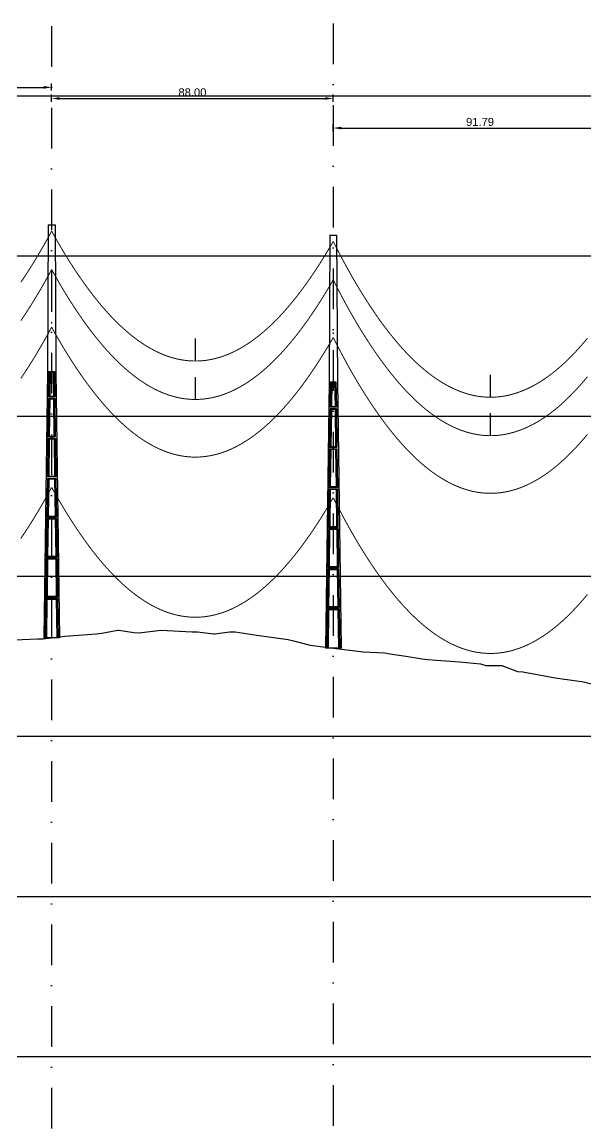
# Model space of a CAD drawing. Header units: metres. Extents: x -121 to 9872, y 3505 to 10721.
# Drawn here: x 5272.5 to 5448.7, y 6105.3 to 6450 of the extents above; entities that cross this region are included whole.
import ezdxf

# ---------------------------------------------------------------- set-up
doc = ezdxf.new("R2010")
doc.units = ezdxf.units.M
doc.header["$PDMODE"] = 2
doc.linetypes.add('DASHDOT', pattern=[25.4, 12.7, -6.35, 0, -6.35])
doc.linetypes.add('DASHED', pattern=[0.75, 0.5, -0.25])
for name, color, linetype in [('C-ROAD-PROF', 2, 'DASHED'), ('CON-EOL- FO', 101, 'Continuous'), ('CON-EOL- PROJEÇÃO', 22, 'Continuous'), ('CON-EOL-CA ARBUTUS', 144, 'Continuous'), ('cotas', 7, 'Continuous'), ('GRID', 253, 'Continuous'), ('Perfil - Caixa', 251, 'Continuous'), ('POSTE DT', 7, 'Continuous')]:
    doc.layers.add(name, color=color, linetype=linetype)
doc.styles.get("Standard").update_dxf_attribs({"font": 'arial.ttf'})
doc.dimstyles.new('ISO-25', dxfattribs={"dimtxt": 2.5, "dimasz": 2.5, "dimexe": 1.25, "dimexo": 0.625, "dimtad": 1, "dimzin": 1, "dimtxsty": 'Standard', "dimcen": 2.5, "dimaunit": 1, "dimadec": 3, "dimazin": 3, "dimtfac": 1, "dimtmove": 0, "dimatfit": 3, "dimfxlon": 1, "dimarcsym": 0})

# ---------------------------------------------------------------- blocks, each defined once
blk = doc.blocks.new('*U10')
at = {"layer": 'POSTE DT', "extrusion": (0, 1, 0)}
for p, q in [((-3.3, 406.6), (-4, 262)), ((-3.3, 406.6), (3.3, 406.6)), ((3.3, 406.6), (4.1, 262)), ((-4, 262), (-7.7, 0)), ((-4, 262), (-4, 262)), ((-2.7, 262), (-3.1, 237.1)), ((-2.7, 262), (2.7, 262)), ((-1.4, 262), (-1.8, 237.6)), ((1.4, 262), (1.8, 237.6)), ((2.7, 262), (3.1, 237.1)), ((4.1, 262), (7.7, 0)), ((-3.1, 235.7), (-3.6, 197.6)), ((3.1, 237.1), (-3.1, 237.1)), ((3.1, 235.7), (-3.1, 235.7)), ((-1.8, 235.2), (-2.3, 198.2)), ((1.8, 235.2), (2.3, 198.2)), ((3.1, 235.7), (3.6, 197.7)), ((-3.7, 196.3), (-4.2, 158.3)), ((-2.4, 195.8), (-2.9, 158.8)), ((2.4, 195.8), (2.9, 158.8)), ((3.7, 196.3), (4.2, 158.3)), ((-4.2, 156.9), (-4.7, 118.9)), ((-2.9, 156.4), (-3.4, 119.4)), ((2.9, 156.4), (3.4, 119.4)), ((4.2, 156.9), (4.7, 118.9)), ((-4.8, 117.5), (-5.3, 79.5)), ((4.8, 117.5), (-4.8, 117.5)), ((4.7, 118.9), (-4.7, 118.9)), ((-3.5, 117), (-4, 80)), ((3.5, 117), (4, 80)), ((4.8, 117.5), (5.3, 79.5)), ((-5.3, 78.1), (-5.8, 40.1)), ((5.3, 79.5), (-5.3, 79.5)), ((5.3, 78.1), (-5.3, 78.1)), ((-4, 77.6), (-4.5, 40.6)), ((4, 77.6), (4.5, 40.6)), ((5.3, 78.1), (5.8, 40.1)), ((-5.9, 38.7), (-6.4, 0)), ((5.9, 38.7), (-5.9, 38.7)), ((5.8, 40.1), (-5.8, 40.1)), ((-4.6, 38.2), (-5.1, 0)), ((4.6, 38.2), (5.1, 0)), ((5.9, 38.7), (6.4, 0)), ((-6.4, 0), (-7.7, 0)), ((-5.1, 0), (-6.4, 0)), ((5.1, 0), (-5.1, 0)), ((6.4, 0), (5.1, 0)), ((7.7, 0), (6.4, 0))]:
    blk.add_line(p, q, dxfattribs=at)
at = {"layer": 'POSTE DT', "ltscale": 3}
for points in [[(-3.7, 196.3), (3.7, 196.3)], [(-3.6, 197.6), (3.6, 197.7)], [(4.2, 158.3), (-4.2, 158.3)], [(-4.2, 156.9), (4.2, 156.9)]]:
    blk.add_lwpolyline(points, dxfattribs=at)
at = {"layer": 'POSTE DT'}
for points, knots in [([(0.2, 309.9), (0.2, 309.9), (0.2, 309.9), (0.2, 309.9), (0.2, 309.9), (0.2, 309.9), (0.2, 309.9), (0.2, 309.8), (0.2, 309.8), (0.2, 309.8), (0.2, 309.7), (0.1, 309.7), (0.1, 309.7), (0, 309.7), (0, 309.7), (-0.1, 309.7), (-0.1, 309.7), (-0.2, 309.7), (-0.2, 309.8), (-0.2, 309.8), (-0.2, 309.8), (-0.2, 309.9), (-0.2, 309.9), (-0.2, 309.9), (-0.2, 309.9), (-0.2, 309.9), (-0.2, 309.9), (-0.2, 309.9), (-0.2, 309.9), (-0.2, 309.9), (-0.2, 309.9), (-0.2, 310), (-0.2, 310), (-0.2, 310), (-0.2, 310), (-0.2, 310.1), (-0.2, 310.1), (-0.2, 310.1), (-0.1, 310.2), (-0.1, 310.2), (0, 310.2), (0, 310.2), (0.1, 310.2), (0.1, 310.2), (0.1, 310.1), (0.2, 310.1), (0.2, 310.1), (0.2, 310.1), (0.2, 310.1), (0.2, 310), (0.2, 310), (0.2, 310), (0.2, 310), (0.2, 310), (0.2, 309.9), (0.2, 309.9), (0.2, 309.9), (0.2, 309.9), (0.2, 309.9)], [-54.728303, -54.728303, -54.728303, -54.728303, -54.309038, -54.309038, -53.647169, -53.647169, -52.532885, -52.532885, -48.86224, -48.86224, -45.282765, -45.282765, -41.52867, -41.52867, -37.867486, -37.867486, -34.454589, -34.454589, -31.301423, -31.301423, -28.48103, -28.48103, -26.961755, -26.961755, -25.7544, -25.7544, -25.136228, -25.136228, -24.64409, -24.64409, -24.094201, -24.094201, -23.191199, -23.191199, -20.494482, -20.494482, -17.342863, -17.342863, -13.645538, -13.645538, -9.835989, -9.835989, -6.296781, -6.296781, -3.005029, -3.005029, 0, 0, 0, 1.527594, 1.527594, 3.697216, 3.697216, 4.489727, 4.489727, 5.01438, 5.01438, 5.095313, 5.095313, 5.095313, 5.095313]), ([(-1.8, 237.6), (-2, 237.5), (-2.2, 237.4), (-2.6, 237.2), (-2.9, 237.1), (-3.1, 237.1)], [0, 0, 0, 0, 56.660495, 56.660495, 113.412826, 113.412826, 113.412826, 113.412826]), ([(-3.1, 235.7), (-2.9, 235.6), (-2.7, 235.6), (-2.2, 235.4), (-2, 235.3), (-1.8, 235.2)], [0.055576, 0.055576, 0.055576, 0.055576, 56.767409, 56.767409, 113.50757, 113.50757, 113.50757, 113.50757]), ([(1.8, 237.6), (1.2, 237.6), (0.6, 237.6), (-0.6, 237.6), (-1.2, 237.6), (-1.8, 237.6)], [0, 0, 0, 0, 67.306894, 67.306894, 134.614447, 134.614447, 134.614447, 134.614447]), ([(-1.8, 235.2), (-1.2, 235.2), (-0.6, 235.2), (0.6, 235.2), (1.2, 235.2), (1.8, 235.2)], [0, 0, 0, 0, 68.567797, 68.567797, 137.136247, 137.136247, 137.136247, 137.136247]), ([(3.1, 237.1), (2.9, 237.1), (2.7, 237.2), (2.2, 237.4), (2, 237.5), (1.8, 237.6)], [0, 0, 0, 0, 56.738948, 56.738948, 113.38731, 113.38731, 113.38731, 113.38731]), ([(1.8, 235.2), (2, 235.3), (2.2, 235.4), (2.7, 235.6), (2.9, 235.6), (3.1, 235.7)], [0, 0, 0, 0, 56.845349, 56.845349, 113.599799, 113.599799, 113.599799, 113.599799]), ([(-3.7, 196.3), (-3.4, 196.2), (-3.2, 196.2), (-2.8, 196), (-2.6, 195.9), (-2.4, 195.8)], [0.054307, 0.054307, 0.054307, 0.054307, 63.527131, 63.527131, 127.063246, 127.063246, 127.063246, 127.063246]), ([(-2.3, 198.2), (-2.5, 198.1), (-2.8, 198), (-3.2, 197.8), (-3.4, 197.7), (-3.6, 197.6)], [0, 0, 0, 0, 63.412073, 63.412073, 126.777421, 126.777421, 126.777421, 126.777421]), ([(-2.4, 195.8), (-1.6, 195.8), (-0.8, 195.8), (0.8, 195.8), (1.6, 195.8), (2.4, 195.8)], [0, 0, 0, 0, 89.585713, 89.585713, 179.17191, 179.17191, 179.17191, 179.17191]), ([(2.3, 198.2), (1.5, 198.2), (0.8, 198.2), (-0.8, 198.2), (-1.5, 198.2), (-2.3, 198.2)], [0, 0, 0, 0, 88.31008, 88.31008, 176.620652, 176.620652, 176.620652, 176.620652]), ([(3.6, 197.7), (3.4, 197.7), (3.2, 197.8), (2.8, 198), (2.5, 198.1), (2.3, 198.2)], [0, 0, 0, 0, 63.488119, 63.488119, 126.880939, 126.880939, 126.880939, 126.880939]), ([(2.4, 195.8), (2.6, 195.9), (2.8, 196), (3.2, 196.2), (3.4, 196.2), (3.7, 196.3)], [0, 0, 0, 0, 63.60246, 63.60246, 127.109696, 127.109696, 127.109696, 127.109696]), ([(-2.9, 158.8), (-3.1, 158.7), (-3.3, 158.6), (-3.7, 158.4), (-4, 158.3), (-4.2, 158.3)], [0, 0, 0, 0, 70.301707, 70.301707, 140.590947, 140.590947, 140.590947, 140.590947]), ([(-4.2, 156.9), (-4, 156.8), (-3.8, 156.8), (-3.3, 156.6), (-3.1, 156.5), (-2.9, 156.4)], [0.053423, 0.053423, 0.053423, 0.053423, 70.429742, 70.429742, 140.90167, 140.90167, 140.90167, 140.90167]), ([(2.9, 158.8), (1.9, 158.8), (1, 158.8), (-1, 158.8), (-1.9, 158.8), (-2.9, 158.8)], [0, 0, 0, 0, 109.314454, 109.314454, 218.629264, 218.629264, 218.629264, 218.629264]), ([(-2.9, 156.4), (-1.9, 156.4), (-1, 156.4), (1, 156.4), (1.9, 156.4), (2.9, 156.4)], [0, 0, 0, 0, 110.60219, 110.60219, 221.20473, 221.20473, 221.20473, 221.20473]), ([(4.2, 158.3), (4, 158.3), (3.8, 158.4), (3.3, 158.6), (3.1, 158.7), (2.9, 158.8)], [0, 0, 0, 0, 70.379198, 70.379198, 140.659718, 140.659718, 140.659718, 140.659718]), ([(2.9, 156.4), (3.1, 156.5), (3.3, 156.6), (3.8, 156.8), (4, 156.8), (4.2, 156.9)], [0, 0, 0, 0, 70.506649, 70.506649, 140.914701, 140.914701, 140.914701, 140.914701]), ([(-4.8, 117.5), (-4.5, 117.4), (-4.3, 117.4), (-3.9, 117.2), (-3.7, 117.1), (-3.5, 117)], [0.052784, 0.052784, 0.052784, 0.052784, 77.438432, 77.438432, 154.950301, 154.950301, 154.950301, 154.950301]), ([(-3.4, 119.4), (-3.6, 119.3), (-3.9, 119.2), (-4.3, 119), (-4.5, 118.9), (-4.7, 118.9)], [0, 0, 0, 0, 77.299547, 77.299547, 154.618634, 154.618634, 154.618634, 154.618634]), ([(-3.5, 117), (-2.3, 117), (-1.2, 117), (1.2, 117), (2.3, 117), (3.5, 117)], [0, 0, 0, 0, 131.617604, 131.617604, 263.235447, 263.235447, 263.235447, 263.235447]), ([(3.4, 119.4), (2.3, 119.4), (1.1, 119.4), (-1.1, 119.4), (-2.3, 119.4), (-3.4, 119.4)], [0, 0, 0, 0, 130.319901, 130.319901, 260.640046, 260.640046, 260.640046, 260.640046]), ([(4.7, 118.9), (4.5, 118.9), (4.3, 119), (3.9, 119.2), (3.6, 119.3), (3.4, 119.4)], [0, 0, 0, 0, 77.381597, 77.381597, 154.66183, 154.66183, 154.66183, 154.66183]), ([(3.5, 117), (3.7, 117.1), (3.9, 117.2), (4.3, 117.4), (4.5, 117.4), (4.8, 117.5)], [0, 0, 0, 0, 77.520013, 77.520013, 154.938747, 154.938747, 154.938747, 154.938747]), ([(-4, 80), (-4.2, 79.9), (-4.4, 79.8), (-4.9, 79.6), (-5.1, 79.5), (-5.3, 79.5)], [0, 0, 0, 0, 84.379671, 84.379671, 168.809376, 168.809376, 168.809376, 168.809376]), ([(-5.3, 78.1), (-5.1, 78), (-4.9, 78), (-4.4, 77.8), (-4.2, 77.7), (-4, 77.6)], [0.052308, 0.052308, 0.052308, 0.052308, 84.527725, 84.527725, 169.158824, 169.158824, 169.158824, 169.158824]), ([(4, 80), (2.7, 80), (1.3, 80), (-1.3, 80), (-2.6, 80), (-4, 80)], [0, 0, 0, 0, 151.326157, 151.326157, 302.652465, 302.652465, 302.652465, 302.652465]), ([(-4, 77.6), (-2.7, 77.6), (-1.3, 77.6), (1.3, 77.6), (2.7, 77.6), (4, 77.6)], [0, 0, 0, 0, 152.632212, 152.632212, 305.264569, 305.264569, 305.264569, 305.264569]), ([(5.3, 79.5), (5.1, 79.5), (4.9, 79.6), (4.4, 79.8), (4.2, 79.9), (4, 80)], [0, 0, 0, 0, 84.46863, 84.46863, 168.833721, 168.833721, 168.833721, 168.833721]), ([(4, 77.6), (4.2, 77.7), (4.4, 77.8), (4.9, 78), (5.1, 78), (5.3, 78.1)], [0, 0, 0, 0, 84.616316, 84.616316, 169.129178, 169.129178, 169.129178, 169.129178]), ([(-5.9, 38.7), (-5.6, 38.6), (-5.4, 38.6), (-5, 38.4), (-4.8, 38.3), (-4.6, 38.2)], [0.026524, 0.026524, 0.026524, 0.026524, 91.679563, 91.679563, 183.466041, 183.466041, 183.466041, 183.466041]), ([(-4.5, 40.6), (-4.7, 40.5), (-5, 40.4), (-5.4, 40.2), (-5.6, 40.2), (-5.8, 40.1)], [0, 0, 0, 0, 91.523648, 91.523648, 183.126775, 183.126775, 183.126775, 183.126775]), ([(-4.6, 38.2), (-3, 38.2), (-1.5, 38.2), (1.5, 38.2), (3, 38.2), (4.6, 38.2)], [0, 0, 0, 0, 173.646192, 173.646192, 347.292451, 347.292451, 347.292451, 347.292451]), ([(4.5, 40.6), (3, 40.6), (1.5, 40.6), (-1.5, 40.6), (-3, 40.6), (-4.5, 40.6)], [0, 0, 0, 0, 172.33304, 172.33304, 344.666151, 344.666151, 344.666151, 344.666151]), ([(5.8, 40.1), (5.6, 40.2), (5.4, 40.2), (5, 40.4), (4.7, 40.5), (4.5, 40.6)], [0, 0, 0, 0, 91.621326, 91.621326, 183.137324, 183.137324, 183.137324, 183.137324]), ([(4.6, 38.2), (4.8, 38.3), (5, 38.4), (5.4, 38.6), (5.6, 38.6), (5.9, 38.7)], [0, 0, 0, 0, 91.776928, 91.776928, 183.448614, 183.448614, 183.448614, 183.448614])]:
    blk.add_open_spline(points, degree=3, knots=knots, dxfattribs=at)
blk = doc.blocks.new('*D382')
at = {"layer": 'cotas', "color": 0, "lineweight": -2, "transparency": 16777216}
for p, q in [((5193.76, 6428.59), (5193.76, 6430.84)), ((5196.26, 6429.59), (5279.26, 6429.59)), ((5281.76, 6428.59), (5281.76, 6430.84))]:
    blk.add_line(p, q, dxfattribs=at)
at = {"layer": 'cotas', "color": 0, "transparency": 16777216}
for points in [[(5196.26, 6430.01), (5196.26, 6429.17), (5193.76, 6429.59)], [(5279.26, 6430.01), (5279.26, 6429.17), (5281.76, 6429.59)]]:
    blk.add_solid(points, dxfattribs=at)
at = {"layer": 'Defpoints', "color": 0, "transparency": 16777216}
for p in [(5281.76, 6429.59), (5281.76, 6386.7), (5193.76, 6379.74)]:
    blk.add_point(p, dxfattribs=at)
at = {"layer": 'cotas', "color": 0, "transparency": 16777216, "insert": (5237.76, 6431.49), "char_height": 2.5, "attachment_point": 5}
blk.add_mtext('88.00', dxfattribs=at)
blk = doc.blocks.new('*D383')
at = {"layer": 'cotas', "color": 0, "lineweight": -2, "transparency": 16777216}
for p, q in [((5281.76, 6425.12), (5281.76, 6427.37)), ((5284.26, 6426.12), (5367.26, 6426.12)), ((5369.76, 6425.12), (5369.76, 6427.37))]:
    blk.add_line(p, q, dxfattribs=at)
at = {"layer": 'cotas', "color": 0, "transparency": 16777216}
for points in [[(5284.26, 6426.53), (5284.26, 6425.7), (5281.76, 6426.12)], [(5367.26, 6426.53), (5367.26, 6425.7), (5369.76, 6426.12)]]:
    blk.add_solid(points, dxfattribs=at)
at = {"layer": 'Defpoints', "color": 0, "transparency": 16777216}
for p in [(5369.76, 6426.12), (5281.76, 6386.7), (5369.76, 6383.47)]:
    blk.add_point(p, dxfattribs=at)
at = {"layer": 'cotas', "color": 0, "transparency": 16777216, "insert": (5325.76, 6428.02), "char_height": 2.5, "attachment_point": 5}
blk.add_mtext('88.00', dxfattribs=at)
blk = doc.blocks.new('*D410')
at = {"layer": 'cotas', "color": 0, "lineweight": -2, "transparency": 16777216}
for p, q in [((5369.76, 6415.89), (5369.76, 6418.14)), ((5461.55, 6415.89), (5461.55, 6418.14)), ((5372.26, 6416.89), (5459.05, 6416.89))]:
    blk.add_line(p, q, dxfattribs=at)
at = {"layer": 'cotas', "color": 0, "transparency": 16777216}
for points in [[(5372.26, 6417.3), (5372.26, 6416.47), (5369.76, 6416.89)], [(5459.05, 6417.3), (5459.05, 6416.47), (5461.55, 6416.89)]]:
    blk.add_solid(points, dxfattribs=at)
at = {"layer": 'Defpoints', "color": 0, "transparency": 16777216}
for p in [(5461.55, 6416.89), (5369.76, 6383.47), (5461.55, 6371.36)]:
    blk.add_point(p, dxfattribs=at)
at = {"layer": 'cotas', "color": 0, "transparency": 16777216, "insert": (5415.65, 6418.79), "char_height": 2.5, "attachment_point": 5}
blk.add_mtext('91.79', dxfattribs=at)

msp = doc.modelspace()

# ---------------------------------------------------------------- linework, layer by layer
at = {"layer": 'C-ROAD-PROF', "color": 0, "linetype": 'Continuous', "lineweight": -3}
msp.add_lwpolyline([(5267.653, 6256.887), (5272.555, 6257.191), (5277.459, 6257.381), (5279.103, 6257.394), (5285.832, 6258.18), (5295.769, 6258.908), (5297.414, 6259.153), (5302.401, 6260.136), (5302.558, 6260.14), (5302.719, 6260.143), (5307.448, 6259.386), (5309.139, 6259.216), (5315.852, 6260.061), (5325.706, 6259.528), (5327.324, 6259.567), (5332.353, 6259.001), (5332.513, 6258.994), (5332.669, 6259.003), (5337.454, 6259.596), (5339.149, 6259.566), (5345.864, 6258.497), (5355.708, 6257.16), (5357.327, 6256.806), (5362.506, 6255.451), (5367.427, 6254.837), (5369.025, 6254.563), (5379.154, 6253.319), (5385.805, 6252.984), (5387.518, 6252.702), (5392.463, 6251.951), (5397.534, 6251.143), (5399.178, 6250.903), (5409.266, 6250.259), (5415.833, 6249.551), (5417.46, 6249.083), (5422.437, 6249.021), (5427.358, 6247.212), (5429.018, 6247.06), (5439.097, 6245.195), (5445.779, 6244.245), (5447.44, 6244.024), (5452.408, 6242.931)], dxfattribs=at)
at = {"layer": 'CON-EOL- FO', "const_width": 0.3}
for points in [[(5272.126, 6338.732), (5272.564, 6339.377), (5273.002, 6340.029), (5273.44, 6340.688), (5273.878, 6341.356), (5274.316, 6342.031), (5274.753, 6342.714), (5275.191, 6343.405), (5275.629, 6344.104), (5276.067, 6344.81), (5276.505, 6345.524), (5276.942, 6346.246), (5277.38, 6346.976), (5277.818, 6347.714), (5278.256, 6348.459), (5278.694, 6349.212), (5279.131, 6349.973), (5279.569, 6350.742), (5280.007, 6351.519), (5280.445, 6352.303), (5280.883, 6353.095), (5281.321, 6353.895), (5281.758, 6354.703)], [(5281.758, 6354.703), (5282.196, 6353.914), (5282.634, 6353.133), (5283.072, 6352.359), (5283.51, 6351.594), (5283.947, 6350.836), (5284.385, 6350.086), (5284.823, 6349.343), (5285.261, 6348.609), (5285.699, 6347.882), (5286.136, 6347.163), (5286.574, 6346.452), (5287.012, 6345.749), (5287.45, 6345.054), (5287.888, 6344.366), (5288.325, 6343.686), (5288.763, 6343.014), (5289.201, 6342.349), (5289.639, 6341.693), (5290.077, 6341.044), (5290.515, 6340.403), (5290.952, 6339.77), (5291.39, 6339.144), (5291.828, 6338.526), (5292.266, 6337.916), (5292.704, 6337.314), (5293.141, 6336.72), (5293.579, 6336.133), (5294.017, 6335.554), (5294.455, 6334.983), (5294.893, 6334.419), (5295.33, 6333.864), (5295.768, 6333.316), (5296.206, 6332.775), (5296.644, 6332.243), (5297.082, 6331.718), (5297.52, 6331.201), (5297.957, 6330.692), (5298.395, 6330.191), (5298.833, 6329.697), (5299.271, 6329.211), (5299.709, 6328.733), (5300.146, 6328.262), (5300.584, 6327.799), (5301.022, 6327.344), (5301.46, 6326.897), (5301.898, 6326.457), (5302.335, 6326.025), (5302.773, 6325.601), (5303.211, 6325.185), (5303.649, 6324.776), (5304.087, 6324.375), (5304.524, 6323.982), (5304.962, 6323.596), (5305.4, 6323.218), (5305.838, 6322.848), (5306.276, 6322.486), (5306.714, 6322.131), (5307.151, 6321.784), (5307.589, 6321.445), (5308.027, 6321.113), (5308.465, 6320.789), (5308.903, 6320.473), (5309.34, 6320.165), (5309.778, 6319.864), (5310.216, 6319.571), (5310.654, 6319.286), (5311.092, 6319.008), (5311.529, 6318.738), (5311.967, 6318.476), (5312.405, 6318.222), (5312.843, 6317.975), (5313.281, 6317.736), (5313.719, 6317.504), (5314.156, 6317.281), (5314.594, 6317.065), (5315.032, 6316.856), (5315.47, 6316.656), (5315.908, 6316.463), (5316.345, 6316.278), (5316.783, 6316.1), (5317.221, 6315.93), (5317.659, 6315.768), (5318.097, 6315.614), (5318.534, 6315.467), (5318.972, 6315.328), (5319.41, 6315.197), (5319.848, 6315.073), (5320.286, 6314.957), (5320.724, 6314.849), (5321.161, 6314.748), (5321.599, 6314.655), (5322.037, 6314.57), (5322.475, 6314.493), (5322.913, 6314.423), (5323.35, 6314.361), (5323.788, 6314.306), (5324.226, 6314.26), (5324.664, 6314.221), (5325.102, 6314.189), (5325.539, 6314.166), (5325.977, 6314.15), (5326.415, 6314.141), (5326.853, 6314.141), (5327.291, 6314.148), (5327.728, 6314.163), (5328.166, 6314.185), (5328.604, 6314.215), (5329.042, 6314.253), (5329.48, 6314.298), (5329.918, 6314.352), (5330.355, 6314.413), (5330.793, 6314.481), (5331.231, 6314.557), (5331.669, 6314.641), (5332.107, 6314.733), (5332.544, 6314.832), (5332.982, 6314.94), (5333.42, 6315.054), (5333.858, 6315.177), (5334.296, 6315.307), (5334.733, 6315.445), (5335.171, 6315.59), (5335.609, 6315.743), (5336.047, 6315.904), (5336.485, 6316.073), (5336.923, 6316.249), (5337.36, 6316.433), (5337.798, 6316.625), (5338.236, 6316.824), (5338.674, 6317.031), (5339.112, 6317.246), (5339.549, 6317.468), (5339.987, 6317.699), (5340.425, 6317.937), (5340.863, 6318.182), (5341.301, 6318.435), (5341.738, 6318.696), (5342.176, 6318.965), (5342.614, 6319.241), (5343.052, 6319.525), (5343.49, 6319.817), (5343.927, 6320.117), (5344.365, 6320.424), (5344.803, 6320.739), (5345.241, 6321.061), (5345.679, 6321.392), (5346.117, 6321.73), (5346.554, 6322.076), (5346.992, 6322.429), (5347.43, 6322.79), (5347.868, 6323.159), (5348.306, 6323.536), (5348.743, 6323.92), (5349.181, 6324.312), (5349.619, 6324.712), (5350.057, 6325.119), (5350.495, 6325.535), (5350.932, 6325.958), (5351.37, 6326.388), (5351.808, 6326.827), (5352.246, 6327.273), (5352.684, 6327.727), (5353.122, 6328.188), (5353.559, 6328.658), (5353.997, 6329.135), (5354.435, 6329.619), (5354.873, 6330.112), (5355.311, 6330.612), (5355.748, 6331.12), (5356.186, 6331.636), (5356.624, 6332.159), (5357.062, 6332.691), (5357.5, 6333.23), (5357.937, 6333.776), (5358.375, 6334.331), (5358.813, 6334.893), (5359.251, 6335.463), (5359.689, 6336.041), (5360.126, 6336.626), (5360.564, 6337.219), (5361.002, 6337.82), (5361.44, 6338.429), (5361.878, 6339.046), (5362.316, 6339.67), (5362.753, 6340.302), (5363.191, 6340.942), (5363.629, 6341.589), (5364.067, 6342.245), (5364.505, 6342.908), (5364.942, 6343.579), (5365.38, 6344.258), (5365.818, 6344.944), (5366.256, 6345.638), (5366.694, 6346.341), (5367.131, 6347.05), (5367.569, 6347.768), (5368.007, 6348.493), (5368.445, 6349.227), (5368.883, 6349.968), (5369.321, 6350.717), (5369.758, 6351.473)], [(5369.758, 6351.473), (5370.215, 6350.571), (5370.672, 6349.677), (5371.128, 6348.792), (5371.585, 6347.915), (5372.042, 6347.047), (5372.498, 6346.187), (5372.955, 6345.336), (5373.412, 6344.494), (5373.868, 6343.659), (5374.325, 6342.834), (5374.782, 6342.017), (5375.238, 6341.208), (5375.695, 6340.408), (5376.152, 6339.616), (5376.608, 6338.833), (5377.065, 6338.058), (5377.522, 6337.292), (5377.979, 6336.534), (5378.435, 6335.785), (5378.892, 6335.044), (5379.349, 6334.312), (5379.805, 6333.588), (5380.262, 6332.873), (5380.719, 6332.166), (5381.175, 6331.468), (5381.632, 6330.778), (5382.089, 6330.096), (5382.545, 6329.423), (5383.002, 6328.759), (5383.459, 6328.103), (5383.915, 6327.455), (5384.372, 6326.816), (5384.829, 6326.185), (5385.285, 6325.563), (5385.742, 6324.949), (5386.199, 6324.343), (5386.655, 6323.746), (5387.112, 6323.158), (5387.569, 6322.577), (5388.025, 6322.006), (5388.482, 6321.442), (5388.939, 6320.888), (5389.395, 6320.341), (5389.852, 6319.803), (5390.309, 6319.274), (5390.765, 6318.752), (5391.222, 6318.24), (5391.679, 6317.735), (5392.135, 6317.239), (5392.592, 6316.752), (5393.049, 6316.273), (5393.506, 6315.802), (5393.962, 6315.34), (5394.419, 6314.886), (5394.876, 6314.441), (5395.332, 6314.004), (5395.789, 6313.575), (5396.246, 6313.155), (5396.702, 6312.743), (5397.159, 6312.34), (5397.616, 6311.944), (5398.072, 6311.558), (5398.529, 6311.18), (5398.986, 6310.81), (5399.442, 6310.448), (5399.899, 6310.095), (5400.356, 6309.751), (5400.812, 6309.414), (5401.269, 6309.086), (5401.726, 6308.767), (5402.182, 6308.456), (5402.639, 6308.153), (5403.096, 6307.859), (5403.552, 6307.573), (5404.009, 6307.295), (5404.466, 6307.026), (5404.922, 6306.765), (5405.379, 6306.513), (5405.836, 6306.268), (5406.292, 6306.033), (5406.749, 6305.805), (5407.206, 6305.587), (5407.662, 6305.376), (5408.119, 6305.174), (5408.576, 6304.98), (5409.033, 6304.794), (5409.489, 6304.617), (5409.946, 6304.449), (5410.403, 6304.288), (5410.859, 6304.136), (5411.316, 6303.993), (5411.773, 6303.858), (5412.229, 6303.731), (5412.686, 6303.612), (5413.143, 6303.502), (5413.599, 6303.4), (5414.056, 6303.307), (5414.513, 6303.222), (5414.969, 6303.145), (5415.426, 6303.077), (5415.883, 6303.017), (5416.339, 6302.966), (5416.796, 6302.922), (5417.253, 6302.888), (5417.709, 6302.861), (5418.166, 6302.843), (5418.623, 6302.833), (5419.079, 6302.832), (5419.536, 6302.839), (5419.993, 6302.854), (5420.449, 6302.878), (5420.906, 6302.91), (5421.363, 6302.951), (5421.819, 6303), (5422.276, 6303.057), (5422.733, 6303.122), (5423.189, 6303.196), (5423.646, 6303.279), (5424.103, 6303.369), (5424.56, 6303.468), (5425.016, 6303.576), (5425.473, 6303.692), (5425.93, 6303.816), (5426.386, 6303.948), (5426.843, 6304.089), (5427.3, 6304.239), (5427.756, 6304.396), (5428.213, 6304.562), (5428.67, 6304.737), (5429.126, 6304.919), (5429.583, 6305.11), (5430.04, 6305.31), (5430.496, 6305.518), (5430.953, 6305.734), (5431.41, 6305.959), (5431.866, 6306.192), (5432.323, 6306.433), (5432.78, 6306.683), (5433.236, 6306.941), (5433.693, 6307.207), (5434.15, 6307.482), (5434.606, 6307.766), (5435.063, 6308.057), (5435.52, 6308.357), (5435.976, 6308.666), (5436.433, 6308.983), (5436.89, 6309.308), (5437.346, 6309.641), (5437.803, 6309.983), (5438.26, 6310.334), (5438.716, 6310.692), (5439.173, 6311.06), (5439.63, 6311.435), (5440.087, 6311.819), (5440.543, 6312.211), (5441, 6312.612), (5441.457, 6313.021), (5441.913, 6313.439), (5442.37, 6313.865), (5442.827, 6314.299), (5443.283, 6314.742), (5443.74, 6315.193), (5444.197, 6315.653), (5444.653, 6316.12), (5445.11, 6316.597), (5445.567, 6317.082), (5446.023, 6317.575), (5446.48, 6318.076), (5446.937, 6318.586), (5447.393, 6319.105), (5447.85, 6319.632), (5448.307, 6320.167), (5448.763, 6320.711), (5449.22, 6321.263)]]:
    msp.add_lwpolyline(points, dxfattribs=at)
at = {"layer": 'CON-EOL- PROJEÇÃO', "lineweight": 30, "const_width": 0.3}
for points in [[(5272.126, 6288.732), (5272.564, 6289.377), (5273.002, 6290.029), (5273.44, 6290.688), (5273.878, 6291.356), (5274.316, 6292.031), (5274.753, 6292.714), (5275.191, 6293.405), (5275.629, 6294.104), (5276.067, 6294.81), (5276.505, 6295.524), (5276.942, 6296.246), (5277.38, 6296.976), (5277.818, 6297.714), (5278.256, 6298.459), (5278.694, 6299.212), (5279.131, 6299.973), (5279.569, 6300.742), (5280.007, 6301.519), (5280.445, 6302.303), (5280.883, 6303.095), (5281.321, 6303.895), (5281.758, 6304.703)], [(5281.758, 6304.703), (5282.196, 6303.914), (5282.634, 6303.133), (5283.072, 6302.359), (5283.51, 6301.594), (5283.947, 6300.836), (5284.385, 6300.086), (5284.823, 6299.343), (5285.261, 6298.609), (5285.699, 6297.882), (5286.136, 6297.163), (5286.574, 6296.452), (5287.012, 6295.749), (5287.45, 6295.054), (5287.888, 6294.366), (5288.325, 6293.686), (5288.763, 6293.014), (5289.201, 6292.349), (5289.639, 6291.693), (5290.077, 6291.044), (5290.515, 6290.403), (5290.952, 6289.77), (5291.39, 6289.144), (5291.828, 6288.526), (5292.266, 6287.916), (5292.704, 6287.314), (5293.141, 6286.72), (5293.579, 6286.133), (5294.017, 6285.554), (5294.455, 6284.983), (5294.893, 6284.419), (5295.33, 6283.864), (5295.768, 6283.316), (5296.206, 6282.775), (5296.644, 6282.243), (5297.082, 6281.718), (5297.52, 6281.201), (5297.957, 6280.692), (5298.395, 6280.191), (5298.833, 6279.697), (5299.271, 6279.211), (5299.709, 6278.733), (5300.146, 6278.262), (5300.584, 6277.799), (5301.022, 6277.344), (5301.46, 6276.897), (5301.898, 6276.457), (5302.335, 6276.025), (5302.773, 6275.601), (5303.211, 6275.185), (5303.649, 6274.776), (5304.087, 6274.375), (5304.524, 6273.982), (5304.962, 6273.596), (5305.4, 6273.218), (5305.838, 6272.848), (5306.276, 6272.486), (5306.714, 6272.131), (5307.151, 6271.784), (5307.589, 6271.445), (5308.027, 6271.113), (5308.465, 6270.789), (5308.903, 6270.473), (5309.34, 6270.165), (5309.778, 6269.864), (5310.216, 6269.571), (5310.654, 6269.286), (5311.092, 6269.008), (5311.529, 6268.738), (5311.967, 6268.476), (5312.405, 6268.222), (5312.843, 6267.975), (5313.281, 6267.736), (5313.719, 6267.504), (5314.156, 6267.281), (5314.594, 6267.065), (5315.032, 6266.856), (5315.47, 6266.656), (5315.908, 6266.463), (5316.345, 6266.278), (5316.783, 6266.1), (5317.221, 6265.93), (5317.659, 6265.768), (5318.097, 6265.614), (5318.534, 6265.467), (5318.972, 6265.328), (5319.41, 6265.197), (5319.848, 6265.073), (5320.286, 6264.957), (5320.724, 6264.849), (5321.161, 6264.748), (5321.599, 6264.655), (5322.037, 6264.57), (5322.475, 6264.493), (5322.913, 6264.423), (5323.35, 6264.361), (5323.788, 6264.306), (5324.226, 6264.26), (5324.664, 6264.221), (5325.102, 6264.189), (5325.539, 6264.166), (5325.977, 6264.15), (5326.415, 6264.141), (5326.853, 6264.141), (5327.291, 6264.148), (5327.728, 6264.163), (5328.166, 6264.185), (5328.604, 6264.215), (5329.042, 6264.253), (5329.48, 6264.298), (5329.918, 6264.352), (5330.355, 6264.413), (5330.793, 6264.481), (5331.231, 6264.557), (5331.669, 6264.641), (5332.107, 6264.733), (5332.544, 6264.832), (5332.982, 6264.94), (5333.42, 6265.054), (5333.858, 6265.177), (5334.296, 6265.307), (5334.733, 6265.445), (5335.171, 6265.59), (5335.609, 6265.743), (5336.047, 6265.904), (5336.485, 6266.073), (5336.923, 6266.249), (5337.36, 6266.433), (5337.798, 6266.625), (5338.236, 6266.824), (5338.674, 6267.031), (5339.112, 6267.246), (5339.549, 6267.468), (5339.987, 6267.699), (5340.425, 6267.937), (5340.863, 6268.182), (5341.301, 6268.435), (5341.738, 6268.696), (5342.176, 6268.965), (5342.614, 6269.241), (5343.052, 6269.525), (5343.49, 6269.817), (5343.927, 6270.117), (5344.365, 6270.424), (5344.803, 6270.739), (5345.241, 6271.061), (5345.679, 6271.392), (5346.117, 6271.73), (5346.554, 6272.076), (5346.992, 6272.429), (5347.43, 6272.79), (5347.868, 6273.159), (5348.306, 6273.536), (5348.743, 6273.92), (5349.181, 6274.312), (5349.619, 6274.712), (5350.057, 6275.119), (5350.495, 6275.535), (5350.932, 6275.958), (5351.37, 6276.388), (5351.808, 6276.827), (5352.246, 6277.273), (5352.684, 6277.727), (5353.122, 6278.188), (5353.559, 6278.658), (5353.997, 6279.135), (5354.435, 6279.619), (5354.873, 6280.112), (5355.311, 6280.612), (5355.748, 6281.12), (5356.186, 6281.636), (5356.624, 6282.159), (5357.062, 6282.691), (5357.5, 6283.23), (5357.937, 6283.776), (5358.375, 6284.331), (5358.813, 6284.893), (5359.251, 6285.463), (5359.689, 6286.041), (5360.126, 6286.626), (5360.564, 6287.219), (5361.002, 6287.82), (5361.44, 6288.429), (5361.878, 6289.046), (5362.316, 6289.67), (5362.753, 6290.302), (5363.191, 6290.942), (5363.629, 6291.589), (5364.067, 6292.245), (5364.505, 6292.908), (5364.942, 6293.579), (5365.38, 6294.258), (5365.818, 6294.944), (5366.256, 6295.638), (5366.694, 6296.341), (5367.131, 6297.05), (5367.569, 6297.768), (5368.007, 6298.493), (5368.445, 6299.227), (5368.883, 6299.968), (5369.321, 6300.717), (5369.758, 6301.473)], [(5369.758, 6301.473), (5370.215, 6300.571), (5370.672, 6299.677), (5371.128, 6298.792), (5371.585, 6297.915), (5372.042, 6297.047), (5372.498, 6296.187), (5372.955, 6295.336), (5373.412, 6294.494), (5373.868, 6293.659), (5374.325, 6292.834), (5374.782, 6292.017), (5375.238, 6291.208), (5375.695, 6290.408), (5376.152, 6289.616), (5376.608, 6288.833), (5377.065, 6288.058), (5377.522, 6287.292), (5377.979, 6286.534), (5378.435, 6285.785), (5378.892, 6285.044), (5379.349, 6284.312), (5379.805, 6283.588), (5380.262, 6282.873), (5380.719, 6282.166), (5381.175, 6281.468), (5381.632, 6280.778), (5382.089, 6280.096), (5382.545, 6279.423), (5383.002, 6278.759), (5383.459, 6278.103), (5383.915, 6277.455), (5384.372, 6276.816), (5384.829, 6276.185), (5385.285, 6275.563), (5385.742, 6274.949), (5386.199, 6274.343), (5386.655, 6273.746), (5387.112, 6273.158), (5387.569, 6272.577), (5388.025, 6272.006), (5388.482, 6271.442), (5388.939, 6270.888), (5389.395, 6270.341), (5389.852, 6269.803), (5390.309, 6269.274), (5390.765, 6268.752), (5391.222, 6268.24), (5391.679, 6267.735), (5392.135, 6267.239), (5392.592, 6266.752), (5393.049, 6266.273), (5393.506, 6265.802), (5393.962, 6265.34), (5394.419, 6264.886), (5394.876, 6264.441), (5395.332, 6264.004), (5395.789, 6263.575), (5396.246, 6263.155), (5396.702, 6262.743), (5397.159, 6262.34), (5397.616, 6261.944), (5398.072, 6261.558), (5398.529, 6261.18), (5398.986, 6260.81), (5399.442, 6260.448), (5399.899, 6260.095), (5400.356, 6259.751), (5400.812, 6259.414), (5401.269, 6259.086), (5401.726, 6258.767), (5402.182, 6258.456), (5402.639, 6258.153), (5403.096, 6257.859), (5403.552, 6257.573), (5404.009, 6257.295), (5404.466, 6257.026), (5404.922, 6256.765), (5405.379, 6256.513), (5405.836, 6256.268), (5406.292, 6256.033), (5406.749, 6255.805), (5407.206, 6255.587), (5407.662, 6255.376), (5408.119, 6255.174), (5408.576, 6254.98), (5409.033, 6254.794), (5409.489, 6254.617), (5409.946, 6254.449), (5410.403, 6254.288), (5410.859, 6254.136), (5411.316, 6253.993), (5411.773, 6253.858), (5412.229, 6253.731), (5412.686, 6253.612), (5413.143, 6253.502), (5413.599, 6253.4), (5414.056, 6253.307), (5414.513, 6253.222), (5414.969, 6253.145), (5415.426, 6253.077), (5415.883, 6253.017), (5416.339, 6252.966), (5416.796, 6252.922), (5417.253, 6252.888), (5417.709, 6252.861), (5418.166, 6252.843), (5418.623, 6252.833), (5419.079, 6252.832), (5419.536, 6252.839), (5419.993, 6252.854), (5420.449, 6252.878), (5420.906, 6252.91), (5421.363, 6252.951), (5421.819, 6253), (5422.276, 6253.057), (5422.733, 6253.122), (5423.189, 6253.196), (5423.646, 6253.279), (5424.103, 6253.369), (5424.56, 6253.468), (5425.016, 6253.576), (5425.473, 6253.692), (5425.93, 6253.816), (5426.386, 6253.948), (5426.843, 6254.089), (5427.3, 6254.239), (5427.756, 6254.396), (5428.213, 6254.562), (5428.67, 6254.737), (5429.126, 6254.919), (5429.583, 6255.11), (5430.04, 6255.31), (5430.496, 6255.518), (5430.953, 6255.734), (5431.41, 6255.959), (5431.866, 6256.192), (5432.323, 6256.433), (5432.78, 6256.683), (5433.236, 6256.941), (5433.693, 6257.207), (5434.15, 6257.482), (5434.606, 6257.766), (5435.063, 6258.057), (5435.52, 6258.357), (5435.976, 6258.666), (5436.433, 6258.983), (5436.89, 6259.308), (5437.346, 6259.641), (5437.803, 6259.983), (5438.26, 6260.334), (5438.716, 6260.692), (5439.173, 6261.06), (5439.63, 6261.435), (5440.087, 6261.819), (5440.543, 6262.211), (5441, 6262.612), (5441.457, 6263.021), (5441.913, 6263.439), (5442.37, 6263.865), (5442.827, 6264.299), (5443.283, 6264.742), (5443.74, 6265.193), (5444.197, 6265.653), (5444.653, 6266.12), (5445.11, 6266.597), (5445.567, 6267.082), (5446.023, 6267.575), (5446.48, 6268.076), (5446.937, 6268.586), (5447.393, 6269.105), (5447.85, 6269.632), (5448.307, 6270.167), (5448.763, 6270.711), (5449.22, 6271.263)]]:
    msp.add_lwpolyline(points, dxfattribs=at)
at = {"layer": 'CON-EOL-CA ARBUTUS'}
for p, q in [((5326.669, 6344.14), (5326.669, 6351.14)), ((5326.669, 6332.14), (5326.669, 6339.14)), ((5418.925, 6332.832), (5418.925, 6339.832)), ((5418.925, 6320.832), (5418.925, 6327.832))]:
    msp.add_line(p, q, dxfattribs=at)
at = {"layer": 'CON-EOL-CA ARBUTUS', "const_width": 0.3}
for points in [[(5272.126, 6368.732), (5272.564, 6369.377), (5273.002, 6370.029), (5273.44, 6370.688), (5273.878, 6371.356), (5274.316, 6372.031), (5274.753, 6372.714), (5275.191, 6373.405), (5275.629, 6374.104), (5276.067, 6374.81), (5276.505, 6375.524), (5276.942, 6376.246), (5277.38, 6376.976), (5277.818, 6377.714), (5278.256, 6378.459), (5278.694, 6379.212), (5279.131, 6379.973), (5279.569, 6380.742), (5280.007, 6381.519), (5280.445, 6382.303), (5280.883, 6383.095), (5281.321, 6383.895), (5281.758, 6384.703)], [(5281.758, 6384.703), (5282.196, 6383.914), (5282.634, 6383.133), (5283.072, 6382.359), (5283.51, 6381.594), (5283.947, 6380.836), (5284.385, 6380.086), (5284.823, 6379.343), (5285.261, 6378.609), (5285.699, 6377.882), (5286.136, 6377.163), (5286.574, 6376.452), (5287.012, 6375.749), (5287.45, 6375.054), (5287.888, 6374.366), (5288.325, 6373.686), (5288.763, 6373.014), (5289.201, 6372.349), (5289.639, 6371.693), (5290.077, 6371.044), (5290.515, 6370.403), (5290.952, 6369.77), (5291.39, 6369.144), (5291.828, 6368.526), (5292.266, 6367.916), (5292.704, 6367.314), (5293.141, 6366.72), (5293.579, 6366.133), (5294.017, 6365.554), (5294.455, 6364.983), (5294.893, 6364.419), (5295.33, 6363.864), (5295.768, 6363.316), (5296.206, 6362.775), (5296.644, 6362.243), (5297.082, 6361.718), (5297.52, 6361.201), (5297.957, 6360.692), (5298.395, 6360.191), (5298.833, 6359.697), (5299.271, 6359.211), (5299.709, 6358.733), (5300.146, 6358.262), (5300.584, 6357.799), (5301.022, 6357.344), (5301.46, 6356.897), (5301.898, 6356.457), (5302.335, 6356.025), (5302.773, 6355.601), (5303.211, 6355.185), (5303.649, 6354.776), (5304.087, 6354.375), (5304.524, 6353.982), (5304.962, 6353.596), (5305.4, 6353.218), (5305.838, 6352.848), (5306.276, 6352.486), (5306.714, 6352.131), (5307.151, 6351.784), (5307.589, 6351.445), (5308.027, 6351.113), (5308.465, 6350.789), (5308.903, 6350.473), (5309.34, 6350.165), (5309.778, 6349.864), (5310.216, 6349.571), (5310.654, 6349.286), (5311.092, 6349.008), (5311.529, 6348.738), (5311.967, 6348.476), (5312.405, 6348.222), (5312.843, 6347.975), (5313.281, 6347.736), (5313.719, 6347.504), (5314.156, 6347.281), (5314.594, 6347.065), (5315.032, 6346.856), (5315.47, 6346.656), (5315.908, 6346.463), (5316.345, 6346.278), (5316.783, 6346.1), (5317.221, 6345.93), (5317.659, 6345.768), (5318.097, 6345.614), (5318.534, 6345.467), (5318.972, 6345.328), (5319.41, 6345.197), (5319.848, 6345.073), (5320.286, 6344.957), (5320.724, 6344.849), (5321.161, 6344.748), (5321.599, 6344.655), (5322.037, 6344.57), (5322.475, 6344.493), (5322.913, 6344.423), (5323.35, 6344.361), (5323.788, 6344.306), (5324.226, 6344.26), (5324.664, 6344.221), (5325.102, 6344.189), (5325.539, 6344.166), (5325.977, 6344.15), (5326.415, 6344.141), (5326.853, 6344.141), (5327.291, 6344.148), (5327.728, 6344.163), (5328.166, 6344.185), (5328.604, 6344.215), (5329.042, 6344.253), (5329.48, 6344.298), (5329.918, 6344.352), (5330.355, 6344.413), (5330.793, 6344.481), (5331.231, 6344.557), (5331.669, 6344.641), (5332.107, 6344.733), (5332.544, 6344.832), (5332.982, 6344.94), (5333.42, 6345.054), (5333.858, 6345.177), (5334.296, 6345.307), (5334.733, 6345.445), (5335.171, 6345.59), (5335.609, 6345.743), (5336.047, 6345.904), (5336.485, 6346.073), (5336.923, 6346.249), (5337.36, 6346.433), (5337.798, 6346.625), (5338.236, 6346.824), (5338.674, 6347.031), (5339.112, 6347.246), (5339.549, 6347.468), (5339.987, 6347.699), (5340.425, 6347.937), (5340.863, 6348.182), (5341.301, 6348.435), (5341.738, 6348.696), (5342.176, 6348.965), (5342.614, 6349.241), (5343.052, 6349.525), (5343.49, 6349.817), (5343.927, 6350.117), (5344.365, 6350.424), (5344.803, 6350.739), (5345.241, 6351.061), (5345.679, 6351.392), (5346.117, 6351.73), (5346.554, 6352.076), (5346.992, 6352.429), (5347.43, 6352.79), (5347.868, 6353.159), (5348.306, 6353.536), (5348.743, 6353.92), (5349.181, 6354.312), (5349.619, 6354.712), (5350.057, 6355.119), (5350.495, 6355.535), (5350.932, 6355.958), (5351.37, 6356.388), (5351.808, 6356.827), (5352.246, 6357.273), (5352.684, 6357.727), (5353.122, 6358.188), (5353.559, 6358.658), (5353.997, 6359.135), (5354.435, 6359.619), (5354.873, 6360.112), (5355.311, 6360.612), (5355.748, 6361.12), (5356.186, 6361.636), (5356.624, 6362.159), (5357.062, 6362.691), (5357.5, 6363.23), (5357.937, 6363.776), (5358.375, 6364.331), (5358.813, 6364.893), (5359.251, 6365.463), (5359.689, 6366.041), (5360.126, 6366.626), (5360.564, 6367.219), (5361.002, 6367.82), (5361.44, 6368.429), (5361.878, 6369.046), (5362.316, 6369.67), (5362.753, 6370.302), (5363.191, 6370.942), (5363.629, 6371.589), (5364.067, 6372.245), (5364.505, 6372.908), (5364.942, 6373.579), (5365.38, 6374.258), (5365.818, 6374.944), (5366.256, 6375.638), (5366.694, 6376.341), (5367.131, 6377.05), (5367.569, 6377.768), (5368.007, 6378.493), (5368.445, 6379.227), (5368.883, 6379.968), (5369.321, 6380.717), (5369.758, 6381.473)], [(5369.758, 6381.473), (5370.215, 6380.571), (5370.672, 6379.677), (5371.128, 6378.792), (5371.585, 6377.915), (5372.042, 6377.047), (5372.498, 6376.187), (5372.955, 6375.336), (5373.412, 6374.494), (5373.868, 6373.659), (5374.325, 6372.834), (5374.782, 6372.017), (5375.238, 6371.208), (5375.695, 6370.408), (5376.152, 6369.616), (5376.608, 6368.833), (5377.065, 6368.058), (5377.522, 6367.292), (5377.979, 6366.534), (5378.435, 6365.785), (5378.892, 6365.044), (5379.349, 6364.312), (5379.805, 6363.588), (5380.262, 6362.873), (5380.719, 6362.166), (5381.175, 6361.468), (5381.632, 6360.778), (5382.089, 6360.096), (5382.545, 6359.423), (5383.002, 6358.759), (5383.459, 6358.103), (5383.915, 6357.455), (5384.372, 6356.816), (5384.829, 6356.185), (5385.285, 6355.563), (5385.742, 6354.949), (5386.199, 6354.343), (5386.655, 6353.746), (5387.112, 6353.158), (5387.569, 6352.577), (5388.025, 6352.006), (5388.482, 6351.442), (5388.939, 6350.888), (5389.395, 6350.341), (5389.852, 6349.803), (5390.309, 6349.274), (5390.765, 6348.752), (5391.222, 6348.24), (5391.679, 6347.735), (5392.135, 6347.239), (5392.592, 6346.752), (5393.049, 6346.273), (5393.506, 6345.802), (5393.962, 6345.34), (5394.419, 6344.886), (5394.876, 6344.441), (5395.332, 6344.004), (5395.789, 6343.575), (5396.246, 6343.155), (5396.702, 6342.743), (5397.159, 6342.34), (5397.616, 6341.944), (5398.072, 6341.558), (5398.529, 6341.18), (5398.986, 6340.81), (5399.442, 6340.448), (5399.899, 6340.095), (5400.356, 6339.751), (5400.812, 6339.414), (5401.269, 6339.086), (5401.726, 6338.767), (5402.182, 6338.456), (5402.639, 6338.153), (5403.096, 6337.859), (5403.552, 6337.573), (5404.009, 6337.295), (5404.466, 6337.026), (5404.922, 6336.765), (5405.379, 6336.513), (5405.836, 6336.268), (5406.292, 6336.033), (5406.749, 6335.805), (5407.206, 6335.587), (5407.662, 6335.376), (5408.119, 6335.174), (5408.576, 6334.98), (5409.033, 6334.794), (5409.489, 6334.617), (5409.946, 6334.449), (5410.403, 6334.288), (5410.859, 6334.136), (5411.316, 6333.993), (5411.773, 6333.858), (5412.229, 6333.731), (5412.686, 6333.612), (5413.143, 6333.502), (5413.599, 6333.4), (5414.056, 6333.307), (5414.513, 6333.222), (5414.969, 6333.145), (5415.426, 6333.077), (5415.883, 6333.017), (5416.339, 6332.966), (5416.796, 6332.922), (5417.253, 6332.888), (5417.709, 6332.861), (5418.166, 6332.843), (5418.623, 6332.833), (5419.079, 6332.832), (5419.536, 6332.839), (5419.993, 6332.854), (5420.449, 6332.878), (5420.906, 6332.91), (5421.363, 6332.951), (5421.819, 6333), (5422.276, 6333.057), (5422.733, 6333.122), (5423.189, 6333.196), (5423.646, 6333.279), (5424.103, 6333.369), (5424.56, 6333.468), (5425.016, 6333.576), (5425.473, 6333.692), (5425.93, 6333.816), (5426.386, 6333.948), (5426.843, 6334.089), (5427.3, 6334.239), (5427.756, 6334.396), (5428.213, 6334.562), (5428.67, 6334.737), (5429.126, 6334.919), (5429.583, 6335.11), (5430.04, 6335.31), (5430.496, 6335.518), (5430.953, 6335.734), (5431.41, 6335.959), (5431.866, 6336.192), (5432.323, 6336.433), (5432.78, 6336.683), (5433.236, 6336.941), (5433.693, 6337.207), (5434.15, 6337.482), (5434.606, 6337.766), (5435.063, 6338.057), (5435.52, 6338.357), (5435.976, 6338.666), (5436.433, 6338.983), (5436.89, 6339.308), (5437.346, 6339.641), (5437.803, 6339.983), (5438.26, 6340.334), (5438.716, 6340.692), (5439.173, 6341.06), (5439.63, 6341.435), (5440.087, 6341.819), (5440.543, 6342.211), (5441, 6342.612), (5441.457, 6343.021), (5441.913, 6343.439), (5442.37, 6343.865), (5442.827, 6344.299), (5443.283, 6344.742), (5443.74, 6345.193), (5444.197, 6345.653), (5444.653, 6346.12), (5445.11, 6346.597), (5445.567, 6347.082), (5446.023, 6347.575), (5446.48, 6348.076), (5446.937, 6348.586), (5447.393, 6349.105), (5447.85, 6349.632), (5448.307, 6350.167), (5448.763, 6350.711), (5449.22, 6351.263)], [(5272.126, 6356.732), (5272.564, 6357.377), (5273.002, 6358.029), (5273.44, 6358.688), (5273.878, 6359.356), (5274.316, 6360.031), (5274.753, 6360.714), (5275.191, 6361.405), (5275.629, 6362.104), (5276.067, 6362.81), (5276.505, 6363.524), (5276.942, 6364.246), (5277.38, 6364.976), (5277.818, 6365.714), (5278.256, 6366.459), (5278.694, 6367.212), (5279.131, 6367.973), (5279.569, 6368.742), (5280.007, 6369.519), (5280.445, 6370.303), (5280.883, 6371.095), (5281.321, 6371.895), (5281.758, 6372.703)], [(5281.758, 6372.703), (5282.196, 6371.914), (5282.634, 6371.133), (5283.072, 6370.359), (5283.51, 6369.594), (5283.947, 6368.836), (5284.385, 6368.086), (5284.823, 6367.343), (5285.261, 6366.609), (5285.699, 6365.882), (5286.136, 6365.163), (5286.574, 6364.452), (5287.012, 6363.749), (5287.45, 6363.054), (5287.888, 6362.366), (5288.325, 6361.686), (5288.763, 6361.014), (5289.201, 6360.349), (5289.639, 6359.693), (5290.077, 6359.044), (5290.515, 6358.403), (5290.952, 6357.77), (5291.39, 6357.144), (5291.828, 6356.526), (5292.266, 6355.916), (5292.704, 6355.314), (5293.141, 6354.72), (5293.579, 6354.133), (5294.017, 6353.554), (5294.455, 6352.983), (5294.893, 6352.419), (5295.33, 6351.864), (5295.768, 6351.316), (5296.206, 6350.775), (5296.644, 6350.243), (5297.082, 6349.718), (5297.52, 6349.201), (5297.957, 6348.692), (5298.395, 6348.191), (5298.833, 6347.697), (5299.271, 6347.211), (5299.709, 6346.733), (5300.146, 6346.262), (5300.584, 6345.799), (5301.022, 6345.344), (5301.46, 6344.897), (5301.898, 6344.457), (5302.335, 6344.025), (5302.773, 6343.601), (5303.211, 6343.185), (5303.649, 6342.776), (5304.087, 6342.375), (5304.524, 6341.982), (5304.962, 6341.596), (5305.4, 6341.218), (5305.838, 6340.848), (5306.276, 6340.486), (5306.714, 6340.131), (5307.151, 6339.784), (5307.589, 6339.445), (5308.027, 6339.113), (5308.465, 6338.789), (5308.903, 6338.473), (5309.34, 6338.165), (5309.778, 6337.864), (5310.216, 6337.571), (5310.654, 6337.286), (5311.092, 6337.008), (5311.529, 6336.738), (5311.967, 6336.476), (5312.405, 6336.222), (5312.843, 6335.975), (5313.281, 6335.736), (5313.719, 6335.504), (5314.156, 6335.281), (5314.594, 6335.065), (5315.032, 6334.856), (5315.47, 6334.656), (5315.908, 6334.463), (5316.345, 6334.278), (5316.783, 6334.1), (5317.221, 6333.93), (5317.659, 6333.768), (5318.097, 6333.614), (5318.534, 6333.467), (5318.972, 6333.328), (5319.41, 6333.197), (5319.848, 6333.073), (5320.286, 6332.957), (5320.724, 6332.849), (5321.161, 6332.748), (5321.599, 6332.655), (5322.037, 6332.57), (5322.475, 6332.493), (5322.913, 6332.423), (5323.35, 6332.361), (5323.788, 6332.306), (5324.226, 6332.26), (5324.664, 6332.221), (5325.102, 6332.189), (5325.539, 6332.166), (5325.977, 6332.15), (5326.415, 6332.141), (5326.853, 6332.141), (5327.291, 6332.148), (5327.728, 6332.163), (5328.166, 6332.185), (5328.604, 6332.215), (5329.042, 6332.253), (5329.48, 6332.298), (5329.918, 6332.352), (5330.355, 6332.413), (5330.793, 6332.481), (5331.231, 6332.557), (5331.669, 6332.641), (5332.107, 6332.733), (5332.544, 6332.832), (5332.982, 6332.94), (5333.42, 6333.054), (5333.858, 6333.177), (5334.296, 6333.307), (5334.733, 6333.445), (5335.171, 6333.59), (5335.609, 6333.743), (5336.047, 6333.904), (5336.485, 6334.073), (5336.923, 6334.249), (5337.36, 6334.433), (5337.798, 6334.625), (5338.236, 6334.824), (5338.674, 6335.031), (5339.112, 6335.246), (5339.549, 6335.468), (5339.987, 6335.699), (5340.425, 6335.937), (5340.863, 6336.182), (5341.301, 6336.435), (5341.738, 6336.696), (5342.176, 6336.965), (5342.614, 6337.241), (5343.052, 6337.525), (5343.49, 6337.817), (5343.927, 6338.117), (5344.365, 6338.424), (5344.803, 6338.739), (5345.241, 6339.061), (5345.679, 6339.392), (5346.117, 6339.73), (5346.554, 6340.076), (5346.992, 6340.429), (5347.43, 6340.79), (5347.868, 6341.159), (5348.306, 6341.536), (5348.743, 6341.92), (5349.181, 6342.312), (5349.619, 6342.712), (5350.057, 6343.119), (5350.495, 6343.535), (5350.932, 6343.958), (5351.37, 6344.388), (5351.808, 6344.827), (5352.246, 6345.273), (5352.684, 6345.727), (5353.122, 6346.188), (5353.559, 6346.658), (5353.997, 6347.135), (5354.435, 6347.619), (5354.873, 6348.112), (5355.311, 6348.612), (5355.748, 6349.12), (5356.186, 6349.636), (5356.624, 6350.159), (5357.062, 6350.691), (5357.5, 6351.23), (5357.937, 6351.776), (5358.375, 6352.331), (5358.813, 6352.893), (5359.251, 6353.463), (5359.689, 6354.041), (5360.126, 6354.626), (5360.564, 6355.219), (5361.002, 6355.82), (5361.44, 6356.429), (5361.878, 6357.046), (5362.316, 6357.67), (5362.753, 6358.302), (5363.191, 6358.942), (5363.629, 6359.589), (5364.067, 6360.245), (5364.505, 6360.908), (5364.942, 6361.579), (5365.38, 6362.258), (5365.818, 6362.944), (5366.256, 6363.638), (5366.694, 6364.341), (5367.131, 6365.05), (5367.569, 6365.768), (5368.007, 6366.493), (5368.445, 6367.227), (5368.883, 6367.968), (5369.321, 6368.717), (5369.758, 6369.473)], [(5369.758, 6369.473), (5370.215, 6368.571), (5370.672, 6367.677), (5371.128, 6366.792), (5371.585, 6365.915), (5372.042, 6365.047), (5372.498, 6364.187), (5372.955, 6363.336), (5373.412, 6362.494), (5373.868, 6361.659), (5374.325, 6360.834), (5374.782, 6360.017), (5375.238, 6359.208), (5375.695, 6358.408), (5376.152, 6357.616), (5376.608, 6356.833), (5377.065, 6356.058), (5377.522, 6355.292), (5377.979, 6354.534), (5378.435, 6353.785), (5378.892, 6353.044), (5379.349, 6352.312), (5379.805, 6351.588), (5380.262, 6350.873), (5380.719, 6350.166), (5381.175, 6349.468), (5381.632, 6348.778), (5382.089, 6348.096), (5382.545, 6347.423), (5383.002, 6346.759), (5383.459, 6346.103), (5383.915, 6345.455), (5384.372, 6344.816), (5384.829, 6344.185), (5385.285, 6343.563), (5385.742, 6342.949), (5386.199, 6342.343), (5386.655, 6341.746), (5387.112, 6341.158), (5387.569, 6340.577), (5388.025, 6340.006), (5388.482, 6339.442), (5388.939, 6338.888), (5389.395, 6338.341), (5389.852, 6337.803), (5390.309, 6337.274), (5390.765, 6336.752), (5391.222, 6336.24), (5391.679, 6335.735), (5392.135, 6335.239), (5392.592, 6334.752), (5393.049, 6334.273), (5393.506, 6333.802), (5393.962, 6333.34), (5394.419, 6332.886), (5394.876, 6332.441), (5395.332, 6332.004), (5395.789, 6331.575), (5396.246, 6331.155), (5396.702, 6330.743), (5397.159, 6330.34), (5397.616, 6329.944), (5398.072, 6329.558), (5398.529, 6329.18), (5398.986, 6328.81), (5399.442, 6328.448), (5399.899, 6328.095), (5400.356, 6327.751), (5400.812, 6327.414), (5401.269, 6327.086), (5401.726, 6326.767), (5402.182, 6326.456), (5402.639, 6326.153), (5403.096, 6325.859), (5403.552, 6325.573), (5404.009, 6325.295), (5404.466, 6325.026), (5404.922, 6324.765), (5405.379, 6324.513), (5405.836, 6324.268), (5406.292, 6324.033), (5406.749, 6323.805), (5407.206, 6323.587), (5407.662, 6323.376), (5408.119, 6323.174), (5408.576, 6322.98), (5409.033, 6322.794), (5409.489, 6322.617), (5409.946, 6322.449), (5410.403, 6322.288), (5410.859, 6322.136), (5411.316, 6321.993), (5411.773, 6321.858), (5412.229, 6321.731), (5412.686, 6321.612), (5413.143, 6321.502), (5413.599, 6321.4), (5414.056, 6321.307), (5414.513, 6321.222), (5414.969, 6321.145), (5415.426, 6321.077), (5415.883, 6321.017), (5416.339, 6320.966), (5416.796, 6320.922), (5417.253, 6320.888), (5417.709, 6320.861), (5418.166, 6320.843), (5418.623, 6320.833), (5419.079, 6320.832), (5419.536, 6320.839), (5419.993, 6320.854), (5420.449, 6320.878), (5420.906, 6320.91), (5421.363, 6320.951), (5421.819, 6321), (5422.276, 6321.057), (5422.733, 6321.122), (5423.189, 6321.196), (5423.646, 6321.279), (5424.103, 6321.369), (5424.56, 6321.468), (5425.016, 6321.576), (5425.473, 6321.692), (5425.93, 6321.816), (5426.386, 6321.948), (5426.843, 6322.089), (5427.3, 6322.239), (5427.756, 6322.396), (5428.213, 6322.562), (5428.67, 6322.737), (5429.126, 6322.919), (5429.583, 6323.11), (5430.04, 6323.31), (5430.496, 6323.518), (5430.953, 6323.734), (5431.41, 6323.959), (5431.866, 6324.192), (5432.323, 6324.433), (5432.78, 6324.683), (5433.236, 6324.941), (5433.693, 6325.207), (5434.15, 6325.482), (5434.606, 6325.766), (5435.063, 6326.057), (5435.52, 6326.357), (5435.976, 6326.666), (5436.433, 6326.983), (5436.89, 6327.308), (5437.346, 6327.641), (5437.803, 6327.983), (5438.26, 6328.334), (5438.716, 6328.692), (5439.173, 6329.06), (5439.63, 6329.435), (5440.087, 6329.819), (5440.543, 6330.211), (5441, 6330.612), (5441.457, 6331.021), (5441.913, 6331.439), (5442.37, 6331.865), (5442.827, 6332.299), (5443.283, 6332.742), (5443.74, 6333.193), (5444.197, 6333.653), (5444.653, 6334.12), (5445.11, 6334.597), (5445.567, 6335.082), (5446.023, 6335.575), (5446.48, 6336.076), (5446.937, 6336.586), (5447.393, 6337.105), (5447.85, 6337.632), (5448.307, 6338.167), (5448.763, 6338.711), (5449.22, 6339.263)]]:
    msp.add_lwpolyline(points, dxfattribs=at)
at = {"layer": 'GRID', "linetype": 'DASHDOT'}
for p, q in [((5281.758, 7876.709), (5281.758, 5509.941)), ((5369.758, 7877.505), (5369.758, 5510.737))]:
    msp.add_line(p, q, dxfattribs=at)
at = {"layer": 'GRID'}
for points in [[(-30.298, 6426.973), (7827.812, 6426.973)], [(-30.298, 6376.973), (7827.812, 6376.973)], [(-30.298, 6326.973), (7827.812, 6326.973)], [(-30.298, 6276.973), (7827.812, 6276.973)], [(-30.298, 6226.973), (7827.812, 6226.973)], [(-30.298, 6176.973), (7827.812, 6176.973)]]:
    msp.add_lwpolyline(points, dxfattribs=at)
at = {"layer": 'Perfil - Caixa'}
msp.add_lwpolyline([(-30.298, 6126.973), (7827.812, 6126.973)], dxfattribs=at)

# ---------------------------------------------------------------- block references
at = {"layer": 'POSTE DT', "xscale": 0.3172702451939489, "yscale": 0.3172702451939489, "zscale": 0.3172702451939489}
for p in [(5281.758, 6257.703), (5369.758, 6254.473)]:
    msp.add_blockref('*U10', p, dxfattribs=at)

# ---------------------------------------------------------------- dimensions: what is measured, and where the dimension line sits
at = {"layer": 'cotas'}
for base, p1, p2, picture, middle in [((5281.758, 6429.591), (5193.758, 6379.744), (5281.758, 6386.704), '*D382', (5237.758, 6431.493)), ((5369.758, 6426.118), (5281.758, 6386.704), (5369.758, 6383.473), '*D383', (5325.758, 6428.019)), ((5461.55, 6416.887), (5369.758, 6383.473), (5461.55, 6371.363), '*D410', (5415.654, 6418.789))]:
    dim = msp.add_linear_dim(base=base, p1=p1, p2=p2, dimstyle='ISO-25', dxfattribs=at)
    dim.commit()
    dim.dimension.update_dxf_attribs({"geometry": picture, "text_midpoint": middle})

doc.saveas('drawing.dxf')
